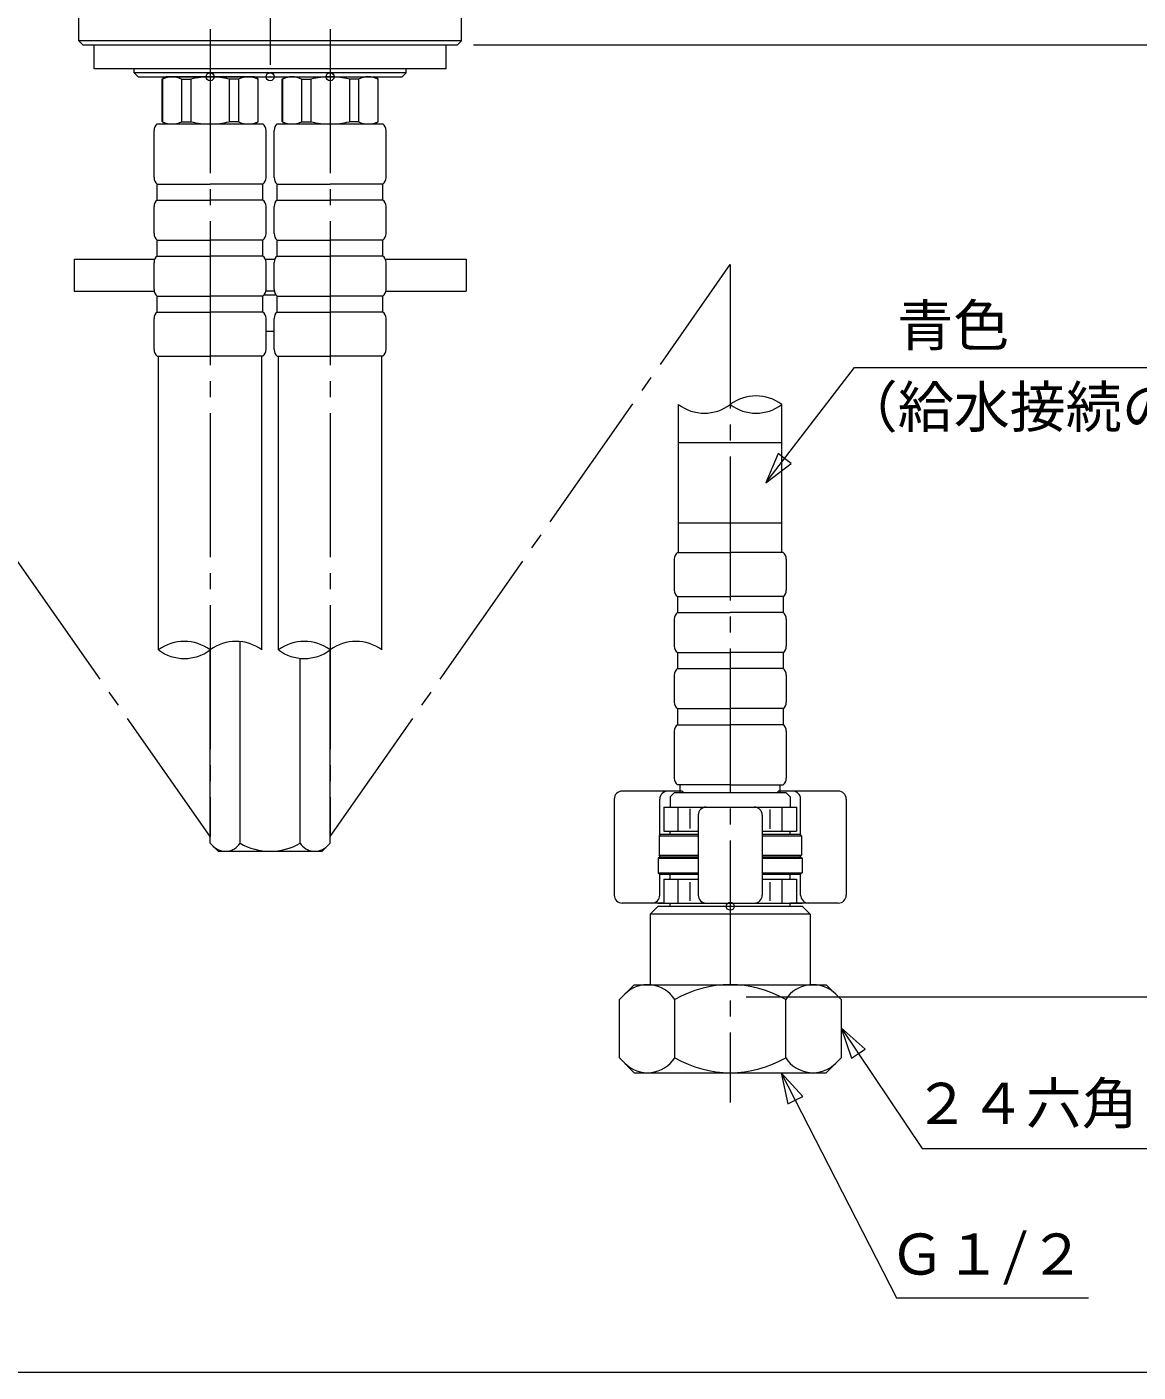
# Model space of a CAD drawing. Units: millimetres, scale not verified. Extents: x -373 to 395, y -278 to 275.
# Drawn here: x -234.2 to -95.3, y -278 to -109.8 of the extents above; entities that cross this region are included whole.
import ezdxf
from ezdxf.enums import TextEntityAlignment as Align

# ---------------------------------------------------------------- set-up
doc = ezdxf.new("R2010")
doc.units = ezdxf.units.MM
doc.header["$LTSCALE"] = 2
doc.header["$PDMODE"] = 32
doc.header["$PDSIZE"] = 1
doc.linetypes.add('USER2', pattern=[12, 9, -1, 1, -1])
for name, color, linetype, lineweight in [('0-1_1', 7, 'Continuous', 18), ('0-2_2', 7, 'Continuous', 18), ('0-3_3', 7, 'Continuous', 18), ('0-4_4', 7, 'Continuous', 18)]:
    doc.layers.add(name, color=color, linetype=linetype, lineweight=lineweight)
doc.styles.add('ＭＳ ゴシック', font='')
doc.styles.get('ＭＳ ゴシック').set_extended_font_data('MS Gothic')

# ---------------------------------------------------------------- blocks, each defined once
blk = doc.blocks.new('D4')
at = {"layer": '0-3_3'}
for p, q in [((-178.364, -112.065), (-56.393, -112.065)), ((-58.393, -112.065), (-57.357, -115.929)), ((-59.428, -115.929), (-57.357, -115.929)), ((-58.393, -231.046), (-59.428, -227.182)), ((-57.357, -227.182), (-59.428, -227.182)), ((-58.393, -231.046), (-57.357, -227.182)), ((-144.264, -231.046), (-56.393, -231.046))]:
    blk.add_line(p, q, dxfattribs=at)
blk.add_lwpolyline([(-58.393, -231.046), (-58.393, -112.065), (-59.428, -115.929)], dxfattribs=at)

msp = doc.modelspace()

# ---------------------------------------------------------------- linework, layer by layer
at = {"layer": '0-1_1'}
msp.add_lwpolyline([(-373.022, 275.029), (-373.022, -277.972), (394.982, -277.972), (394.982, 275.029)], dxfattribs=at)
at = {"layer": '0-2_2', "linetype": 'USER2'}
for p, q in [((-203.764, -24.565), (-203.764, -116.065)), ((-211.264, -110.092), (-211.264, -211.01)), ((-196.264, -110.092), (-196.264, -211.01)), ((-211.264, -211.01), (-261.264, -139.544)), ((-196.264, -211.01), (-146.264, -139.544)), ((-146.264, -139.544), (-146.264, -244.276))]:
    msp.add_line(p, q, dxfattribs=at)
at = {"layer": '0-2_2'}
for p, q in [((-227.664, -111.565), (-227.664, -108.065)), ((-179.864, -111.565), (-179.864, -108.065)), ((-227.164, -112.065), (-227.664, -111.565)), ((-179.864, -111.565), (-227.664, -111.565)), ((-227.164, -112.065), (-180.364, -112.065)), ((-225.764, -115.065), (-225.764, -112.065)), ((-181.764, -115.065), (-181.764, -112.065)), ((-180.364, -112.065), (-179.864, -111.565)), ((-181.764, -115.065), (-225.764, -115.065)), ((-220.764, -115.565), (-220.764, -115.065)), ((-220.764, -115.565), (-220.264, -116.065)), ((-186.764, -115.565), (-220.764, -115.565)), ((-186.764, -115.565), (-187.264, -116.065)), ((-186.764, -115.565), (-186.764, -115.065)), ((-220.264, -116.065), (-187.264, -116.065)), ((-216.764, -116.065), (-217.264, -116.354)), ((-217.264, -116.354), (-216.764, -116.065)), ((-217.264, -121.677), (-217.264, -116.354)), ((-217.227, -116.354), (-217.264, -116.354)), ((-217.227, -116.354), (-217.227, -121.677)), ((-205.764, -116.065), (-216.764, -116.065)), ((-214.829, -116.354), (-213.662, -116.354)), ((-214.829, -116.354), (-213.662, -116.354)), ((-214.829, -116.354), (-214.829, -121.677)), ((-213.662, -116.354), (-213.662, -121.677)), ((-207.7, -116.354), (-208.867, -116.354)), ((-208.866, -116.354), (-208.866, -121.677)), ((-207.7, -116.354), (-208.866, -116.354)), ((-207.7, -116.354), (-207.7, -121.677)), ((-205.764, -116.065), (-205.264, -116.354)), ((-205.264, -116.354), (-205.764, -116.065)), ((-205.302, -116.354), (-205.302, -121.677)), ((-205.264, -116.354), (-205.302, -116.354)), ((-205.264, -121.677), (-205.264, -116.354)), ((-202.264, -116.354), (-201.764, -116.065)), ((-202.264, -116.354), (-201.764, -116.065)), ((-202.264, -121.677), (-202.264, -116.354)), ((-202.227, -116.354), (-202.264, -116.354)), ((-202.227, -116.354), (-202.227, -121.677)), ((-201.764, -116.065), (-190.764, -116.065)), ((-199.829, -116.354), (-198.662, -116.354)), ((-199.829, -116.354), (-198.662, -116.354)), ((-199.829, -116.354), (-199.829, -121.677)), ((-198.662, -116.354), (-198.662, -121.677)), ((-192.7, -116.354), (-193.867, -116.354)), ((-193.866, -116.354), (-193.866, -121.677)), ((-192.7, -116.354), (-193.866, -116.354)), ((-192.7, -116.354), (-192.7, -121.677)), ((-190.764, -116.065), (-190.264, -116.354)), ((-190.264, -116.354), (-190.764, -116.065)), ((-190.302, -116.354), (-190.302, -121.677)), ((-190.264, -116.354), (-190.302, -116.354)), ((-190.264, -121.677), (-190.264, -116.354)), ((-217.864, -121.965), (-204.664, -121.965)), ((-217.264, -121.677), (-216.764, -121.965)), ((-217.227, -121.677), (-217.264, -121.677)), ((-216.764, -121.965), (-205.764, -121.965)), ((-214.829, -121.677), (-213.662, -121.677)), ((-207.7, -121.677), (-208.866, -121.677)), ((-205.764, -121.965), (-205.264, -121.677)), ((-205.264, -121.677), (-205.302, -121.677)), ((-202.864, -121.965), (-189.664, -121.965)), ((-202.264, -121.677), (-201.764, -121.965)), ((-202.227, -121.677), (-202.264, -121.677)), ((-201.764, -121.965), (-190.764, -121.965)), ((-199.829, -121.677), (-198.662, -121.677)), ((-192.7, -121.677), (-193.866, -121.677)), ((-190.764, -121.965), (-190.264, -121.677)), ((-190.264, -121.677), (-190.302, -121.677)), ((-218.264, -128.665), (-218.264, -122.765)), ((-204.264, -128.665), (-204.264, -122.765)), ((-203.264, -128.665), (-203.264, -122.765)), ((-189.264, -128.665), (-189.264, -122.765)), ((-217.864, -129.465), (-211.264, -129.465)), ((-217.864, -131.465), (-217.864, -129.465)), ((-202.864, -129.465), (-196.264, -129.465)), ((-202.864, -131.465), (-202.864, -129.465)), ((-218.264, -135.665), (-218.264, -132.265)), ((-217.864, -131.465), (-211.264, -131.465)), ((-204.664, -131.465), (-211.264, -131.465)), ((-204.264, -135.665), (-204.264, -132.265)), ((-203.264, -135.665), (-203.264, -132.265)), ((-202.864, -131.465), (-196.264, -131.465)), ((-189.664, -131.465), (-196.264, -131.465)), ((-189.264, -135.665), (-189.264, -132.265)), ((-217.864, -136.465), (-211.264, -136.465)), ((-217.864, -138.465), (-217.864, -136.465)), ((-202.864, -136.465), (-196.264, -136.465)), ((-202.864, -138.465), (-202.864, -136.465)), ((-228.265, -138.877), (-228.265, -142.877)), ((-228.265, -138.877), (-218.264, -138.877)), ((-218.264, -142.665), (-218.264, -139.265)), ((-217.864, -138.465), (-211.264, -138.465)), ((-204.664, -138.465), (-211.264, -138.465)), ((-204.343, -138.877), (-203.186, -138.877)), ((-204.264, -142.665), (-204.264, -139.265)), ((-203.264, -142.665), (-203.264, -139.265)), ((-202.864, -138.465), (-196.264, -138.465)), ((-189.664, -138.465), (-196.264, -138.465)), ((-189.264, -138.877), (-179.265, -138.877)), ((-189.264, -142.665), (-189.264, -139.265)), ((-179.265, -138.877), (-179.265, -142.877)), ((-228.265, -142.877), (-218.264, -142.877)), ((-203.242, -142.877), (-204.287, -142.877)), ((-189.264, -142.877), (-179.265, -142.877)), ((-217.864, -143.465), (-211.264, -143.465)), ((-217.864, -145.465), (-217.864, -143.465)), ((-204.664, -143.465), (-211.264, -143.465)), ((-204.664, -145.465), (-204.664, -143.465)), ((-202.967, -143.377), (-204.562, -143.377)), ((-202.864, -143.465), (-196.264, -143.465)), ((-202.864, -145.465), (-202.864, -143.465)), ((-189.664, -143.465), (-196.264, -143.465)), ((-189.664, -145.465), (-189.664, -143.465)), ((-218.264, -150.165), (-218.264, -146.265)), ((-217.864, -145.465), (-211.264, -145.465)), ((-204.664, -145.465), (-211.264, -145.465)), ((-204.264, -150.165), (-204.264, -146.265)), ((-203.264, -150.165), (-203.264, -146.265)), ((-202.864, -145.465), (-196.264, -145.465)), ((-189.664, -145.465), (-196.264, -145.465)), ((-189.264, -150.165), (-189.264, -146.265)), ((-204.264, -147.877), (-203.264, -147.877)), ((-217.864, -150.965), (-211.264, -150.965)), ((-217.714, -187.705), (-217.714, -150.965)), ((-204.664, -150.965), (-211.264, -150.965)), ((-204.814, -187.705), (-204.814, -150.965)), ((-202.864, -150.965), (-196.264, -150.965)), ((-202.714, -187.705), (-202.714, -150.965)), ((-189.664, -150.965), (-196.264, -150.965)), ((-189.814, -187.705), (-189.814, -150.965)), ((-152.714, -175.546), (-152.714, -157.035)), ((-139.814, -175.546), (-139.814, -157.035)), ((-153.264, -176.346), (-153.264, -180.246)), ((-152.864, -175.546), (-146.264, -175.546)), ((-139.664, -175.546), (-146.264, -175.546)), ((-139.264, -176.346), (-139.264, -180.246)), ((-152.864, -181.046), (-146.264, -181.046)), ((-152.864, -181.046), (-152.864, -183.046)), ((-139.664, -181.046), (-146.264, -181.046)), ((-139.664, -181.046), (-139.664, -183.046)), ((-152.864, -183.046), (-146.264, -183.046)), ((-139.664, -183.046), (-146.264, -183.046)), ((-153.264, -183.846), (-153.264, -187.246)), ((-139.264, -183.846), (-139.264, -187.246)), ((-211.27, -211.871), (-211.27, -187.71)), ((-207.517, -211.871), (-207.517, -186.656)), ((-196.259, -211.871), (-196.259, -187.701)), ((-152.864, -188.046), (-146.264, -188.046)), ((-152.864, -188.046), (-152.864, -190.046)), ((-139.664, -188.046), (-146.264, -188.046)), ((-200.012, -211.871), (-200.012, -188.755)), ((-153.264, -190.846), (-153.264, -194.246)), ((-152.864, -190.046), (-146.264, -190.046)), ((-139.264, -190.846), (-139.264, -194.246)), ((-152.864, -195.046), (-146.264, -195.046)), ((-152.864, -195.046), (-152.864, -197.046)), ((-139.664, -195.046), (-146.264, -195.046)), ((-153.264, -197.846), (-153.264, -203.746)), ((-152.864, -197.046), (-146.264, -197.046)), ((-139.264, -197.846), (-139.264, -203.746)), ((-146.264, -204.546), (-152.864, -204.546)), ((-152.514, -205.546), (-152.514, -204.546)), ((-146.264, -204.546), (-139.664, -204.546)), ((-140.014, -205.546), (-140.014, -204.546)), ((-160.764, -206.346), (-160.764, -218.346)), ((-152.264, -205.346), (-159.764, -205.346)), ((-155.064, -210.846), (-155.064, -206.346)), ((-153.764, -206.046), (-153.264, -205.546)), ((-153.764, -206.046), (-153.764, -207.346)), ((-139.264, -205.546), (-153.264, -205.546)), ((-132.764, -205.346), (-140.264, -205.346)), ((-138.764, -206.046), (-139.264, -205.546)), ((-138.764, -206.046), (-138.764, -207.346)), ((-137.464, -210.846), (-137.464, -206.346)), ((-131.764, -206.346), (-131.764, -218.346)), ((-154.564, -207.346), (-137.964, -207.346)), ((-154.564, -207.346), (-154.564, -210.346)), ((-152.764, -210.346), (-152.764, -207.346)), ((-151.264, -210.042), (-151.264, -207.573)), ((-150.264, -208.346), (-150.264, -218.346)), ((-142.264, -208.346), (-142.264, -218.346)), ((-141.264, -210.085), (-141.264, -207.653)), ((-139.765, -210.346), (-139.765, -207.346)), ((-137.964, -207.346), (-137.964, -210.346)), ((-154.964, -210.746), (-155.164, -210.946)), ((-155.164, -210.946), (-155.164, -213.346)), ((-155.164, -210.946), (-150.264, -210.946)), ((-154.964, -210.746), (-150.264, -210.746)), ((-154.564, -210.346), (-150.264, -210.346)), ((-153.764, -210.746), (-153.764, -210.346)), ((-142.264, -210.346), (-137.964, -210.346)), ((-142.264, -210.746), (-137.564, -210.746)), ((-142.264, -210.946), (-137.364, -210.946)), ((-138.764, -210.747), (-138.764, -210.346)), ((-138.764, -210.746), (-138.764, -210.346)), ((-137.564, -210.746), (-137.364, -210.946)), ((-137.564, -210.747), (-137.364, -210.947)), ((-137.364, -210.946), (-137.364, -213.346)), ((-137.364, -210.947), (-137.364, -213.347)), ((-211.27, -211.871), (-210.264, -212.877)), ((-210.264, -212.877), (-197.265, -212.877)), ((-196.259, -211.871), (-197.265, -212.877)), ((-154.964, -213.546), (-155.164, -213.346)), ((-155.164, -213.346), (-150.264, -213.346)), ((-142.264, -213.346), (-137.364, -213.346)), ((-137.564, -213.547), (-137.364, -213.347)), ((-155.064, -213.546), (-155.264, -213.746)), ((-155.264, -213.746), (-155.264, -215.546)), ((-155.264, -213.746), (-150.264, -213.746)), ((-155.064, -213.546), (-150.264, -213.546)), ((-142.264, -213.546), (-137.464, -213.546)), ((-142.264, -213.746), (-137.264, -213.746)), ((-137.464, -213.546), (-137.264, -213.746)), ((-137.264, -213.746), (-137.264, -215.546)), ((-155.264, -215.546), (-155.064, -215.746)), ((-155.264, -215.546), (-150.264, -215.546)), ((-155.064, -218.346), (-155.064, -215.746)), ((-155.064, -215.746), (-150.264, -215.746)), ((-154.564, -216.346), (-150.264, -216.346)), ((-154.564, -216.346), (-154.564, -219.346)), ((-153.764, -216.346), (-153.764, -215.746)), ((-152.764, -219.346), (-152.764, -216.346)), ((-151.264, -219.047), (-151.264, -216.742)), ((-142.264, -215.546), (-137.264, -215.546)), ((-142.264, -215.746), (-137.464, -215.746)), ((-142.264, -216.346), (-137.964, -216.346)), ((-141.264, -219.047), (-141.264, -216.742)), ((-139.765, -219.346), (-139.765, -216.346)), ((-138.764, -216.346), (-138.764, -215.746)), ((-137.964, -216.346), (-137.964, -219.346)), ((-137.264, -215.546), (-137.464, -215.746)), ((-137.464, -218.346), (-137.464, -215.746)), ((-154.564, -219.346), (-159.764, -219.346)), ((-155.264, -219.746), (-156.264, -220.746)), ((-155.264, -219.346), (-137.264, -219.346)), ((-155.264, -219.746), (-137.264, -219.746)), ((-153.764, -219.746), (-153.764, -219.346)), ((-153.764, -219.746), (-153.764, -219.346)), ((-132.764, -219.346), (-138.764, -219.346)), ((-138.764, -219.746), (-138.764, -219.346)), ((-138.764, -219.746), (-138.764, -219.346)), ((-137.264, -219.746), (-136.264, -220.746)), ((-136.264, -220.746), (-156.264, -220.746)), ((-156.264, -220.746), (-156.264, -229.546)), ((-136.264, -220.746), (-136.264, -229.546)), ((-158.264, -229.546), (-160.121, -231.402)), ((-156.591, -229.546), (-134.264, -229.546)), ((-160.121, -238.689), (-160.121, -231.402)), ((-153.192, -238.689), (-153.192, -231.402)), ((-139.336, -238.689), (-139.336, -231.402)), ((-132.408, -231.402), (-132.408, -238.689)), ((-158.264, -240.546), (-160.121, -238.689)), ((-134.264, -240.546), (-132.408, -238.689)), ((-158.264, -240.546), (-134.264, -240.546))]:
    msp.add_line(p, q, dxfattribs=at)
for points in [[(-204.664, -131.465), (-204.664, -129.465), (-211.264, -129.465)], [(-189.664, -131.465), (-189.664, -129.465), (-196.264, -129.465)], [(-204.664, -138.465), (-204.664, -136.465), (-211.264, -136.465)], [(-189.664, -138.465), (-189.664, -136.465), (-196.264, -136.465)], [(-139.664, -188.046), (-139.664, -190.046), (-146.264, -190.046)], [(-139.664, -195.046), (-139.664, -197.046), (-146.264, -197.046)], [(-158.264, -229.546), (-134.264, -229.546), (-132.408, -231.402)]]:
    msp.add_lwpolyline(points, dxfattribs=at)
for centre, radius, start, end in [((-216.028, -118.699), 2.634, 62.92493, 117.07507), ((-216.027, -118.699), 2.634, 62.92493, 117.07507), ((-211.264, -126.169), 10.104, 90, 103.72913), ((-211.264, -126.169), 10.104, 90, 103.72913), ((-211.264, -126.169), 10.104, 76.27087, 90), ((-211.264, -126.169), 10.104, 76.27087, 90), ((-206.501, -118.699), 2.634, 62.92493, 117.07507), ((-206.501, -118.699), 2.634, 62.92493, 117.07507), ((-201.028, -118.699), 2.634, 62.92493, 117.07507), ((-201.027, -118.699), 2.634, 62.92493, 117.07507), ((-196.264, -126.169), 10.104, 90, 103.72913), ((-196.264, -126.169), 10.104, 90, 103.72913), ((-196.264, -126.169), 10.104, 76.27087, 90), ((-196.264, -126.169), 10.104, 76.27087, 90), ((-191.501, -118.699), 2.634, 62.92493, 117.07507), ((-191.501, -118.699), 2.634, 62.92493, 117.07507), ((-217.264, -122.765), 1, 126.8699, 180), ((-216.028, -119.331), 2.634, 242.92493, 297.07507), ((-211.264, -111.862), 10.104, 256.27087, 270), ((-211.264, -111.862), 10.104, 270, 283.72913), ((-206.501, -119.331), 2.634, 242.92493, 297.07507), ((-205.264, -122.765), 1, 0, 53.1301), ((-202.264, -122.765), 1, 126.8699, 180), ((-201.028, -119.331), 2.634, 242.92493, 297.07507), ((-196.264, -111.862), 10.104, 256.27087, 270), ((-196.264, -111.862), 10.104, 270, 283.72913), ((-191.501, -119.331), 2.634, 242.92493, 297.07507), ((-190.264, -122.765), 1, 0, 53.1301), ((-217.264, -128.665), 1, 180, 233.1301), ((-205.264, -128.665), 1, 306.8699, 360), ((-202.264, -128.665), 1, 180, 233.1301), ((-190.264, -128.665), 1, 306.8699, 360), ((-217.264, -132.265), 1, 126.8699, 180), ((-205.264, -132.265), 1, 0, 53.1301), ((-202.264, -132.265), 1, 126.8699, 180), ((-190.264, -132.265), 1, 0, 53.1301), ((-217.264, -135.665), 1, 180, 233.1301), ((-205.264, -135.665), 1, 306.8699, 360), ((-202.264, -135.665), 1, 180, 233.1301), ((-190.264, -135.665), 1, 306.8699, 360), ((-217.264, -139.265), 1, 126.8699, 180), ((-205.264, -139.265), 1, 0, 53.1301), ((-202.264, -139.265), 1, 126.8699, 180), ((-190.264, -139.265), 1, 0, 53.1301), ((-217.264, -142.665), 1, 180, 233.1301), ((-205.264, -142.665), 1, 306.8699, 360), ((-202.264, -142.665), 1, 180, 233.1301), ((-190.264, -142.665), 1, 306.8699, 360), ((-217.264, -146.265), 1, 126.8699, 180), ((-205.264, -146.265), 1, 0, 53.1301), ((-202.264, -146.265), 1, 126.8699, 180), ((-190.264, -146.265), 1, 0, 53.1301), ((-217.264, -150.165), 1, 180, 233.1301), ((-205.264, -150.165), 1, 306.8699, 360), ((-202.264, -150.165), 1, 180, 233.1301), ((-190.264, -150.165), 1, 306.8699, 360), ((-143.039, -161.335), 5.375, 53.1301, 126.8699), ((-149.489, -152.735), 5.375, 233.1301, 306.8699), ((-143.039, -152.735), 5.375, 233.1301, 306.8699), ((-152.264, -176.346), 1, 126.8699, 180), ((-140.264, -176.346), 1, 0, 53.1301), ((-152.264, -180.246), 1, 180, 233.1301), ((-140.264, -180.246), 1, 306.8699, 360), ((-152.264, -183.846), 1, 126.8699, 180), ((-140.264, -183.846), 1, 0, 53.1301), ((-214.489, -192.005), 5.375, 53.1301, 126.8699), ((-208.039, -192.005), 5.375, 53.1301, 126.8699), ((-199.489, -192.005), 5.375, 53.1301, 126.8699), ((-193.039, -192.005), 5.375, 53.1301, 126.8699), ((-214.489, -183.405), 5.375, 233.1301, 306.8699), ((-199.489, -183.405), 5.375, 233.1301, 306.8699), ((-152.264, -187.246), 1, 180, 233.1301), ((-140.264, -187.246), 1, 306.8699, 360), ((-152.264, -190.846), 1, 126.8699, 180), ((-140.264, -190.846), 1, 0, 53.1301), ((-152.264, -194.246), 1, 180, 233.1301), ((-140.264, -194.246), 1, 306.8699, 360), ((-152.264, -197.846), 1, 126.8699, 180), ((-140.264, -197.846), 1, 0, 53.1301), ((-152.264, -203.746), 1, 180, 233.1301), ((-140.264, -203.746), 1, 306.8699, 360), ((-159.764, -206.346), 1, 90, 180), ((-154.064, -206.346), 1, 90, 180), ((-154.064, -206.346), 1, 90, 180), ((-152.064, -205.346), 0.2, 180, 270), ((-140.464, -205.346), 0.2, 270, 0), ((-138.464, -206.346), 1, 0, 90), ((-132.764, -206.346), 1, 0, 90), ((-149.264, -208.346), 1, 90, 180), ((-143.264, -208.346), 1, 0, 90), ((-209.358, -210.69), 2.187, 225, 327.31301), ((-203.764, -205.374), 7.503, 239.98728, 300.01272), ((-198.171, -210.69), 2.187, 212.68699, 315), ((-159.764, -218.346), 1, 180, 270), ((-156.064, -218.346), 1, 270, 0), ((-149.264, -218.346), 1, 180, 270), ((-143.264, -218.346), 1, 270, 0), ((-136.464, -218.346), 1, 180, 270), ((-132.764, -218.346), 1, 270, 0), ((-156.591, -233.585), 4.039, 32.71181, 135), ((-146.264, -243.402), 13.856, 60, 120), ((-135.937, -233.585), 4.039, 45, 147.28819), ((-156.591, -236.506), 4.039, 225, 327.28819), ((-146.264, -226.689), 13.856, 240, 300), ((-135.937, -236.506), 4.039, 212.71181, 315)]:
    msp.add_arc(centre, radius, start, end, dxfattribs=at)
for p in [(-211.264, -116.065), (-203.764, -116.065), (-196.264, -116.065), (-146.264, -219.746), (-146.264, -219.746)]:
    msp.add_point(p, dxfattribs=at)
at = {"layer": '0-3_3'}
for points in [[(-132.408, -234.958), (-122.29, -250.042), (-94.173, -250.042)], [(-139.893, -240.546), (-125.483, -268.683), (-101.495, -268.683)]]:
    msp.add_lwpolyline(points, dxfattribs=at)
for points in [[(-130.256, -238.166), (-129.396, -237.59), (-132.408, -234.958), (-131.115, -238.743)], [(-138.132, -243.984), (-137.211, -243.513), (-139.893, -240.546), (-139.054, -244.456)]]:
    msp.add_lwpolyline(points, close=True, dxfattribs=at)
at = {"layer": '0-4_4'}
for p, q in [((-152.714, -161.797), (-139.814, -161.797)), ((-152.714, -171.797), (-139.814, -171.797))]:
    msp.add_line(p, q, dxfattribs=at)
msp.add_lwpolyline([(-141.815, -166.832), (-130.744, -152.41), (-71.073, -152.41)], dxfattribs=at)
msp.add_lwpolyline([(-139.463, -163.767), (-140.284, -163.137), (-141.815, -166.832), (-138.641, -164.398)], close=True, dxfattribs=at)

# ---------------------------------------------------------------- block references
at = {"layer": '0-3_3'}
msp.add_blockref('D4', (0, 0), dxfattribs=at)

# ---------------------------------------------------------------- texts
at = {"layer": '0-3_3', "style": 'ＭＳ ゴシック'}
for s, p in [('２４六角', (-123.324, -248.483)), ('Ｇ１/２', (-126.413, -267.325))]:
    msp.add_text(s, height=5.132, dxfattribs=at).set_placement(p, align=Align.BOTTOM_LEFT)
at = {"layer": '0-4_4', "style": 'ＭＳ ゴシック'}
for s, p in [('青色', (-125.402, -151.24)), ('（給水接続の表示）', (-132.332, -161.435))]:
    msp.add_text(s, height=5.132, dxfattribs=at).set_placement(p, align=Align.BOTTOM_LEFT)

doc.saveas('drawing.dxf')
